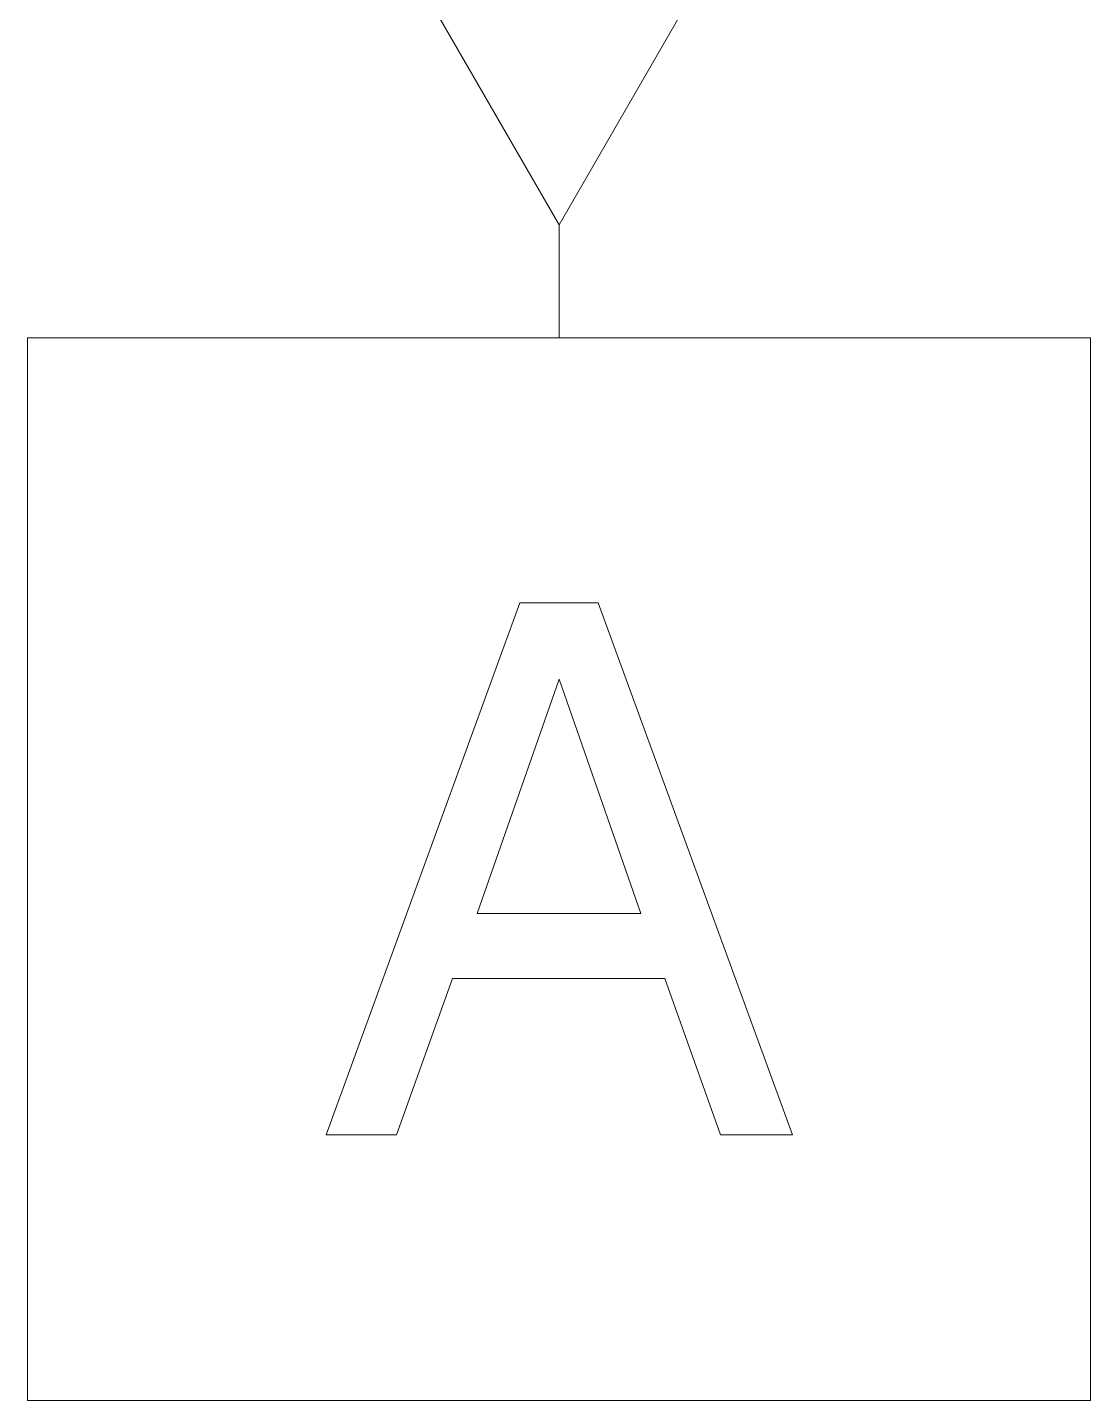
# Model space of a CAD drawing. Extents: x 0 to 210, y 0 to 297.
# Drawn here: x 68.46 to 75.46, y 94.71 to 103.76 of the extents above; entities that cross this region are included whole.
import ezdxf

# ---------------------------------------------------------------- set-up
doc = ezdxf.new("R2010")
doc.units = 0

msp = doc.modelspace()

# ---------------------------------------------------------------- linework, layer by layer
at = {"color": 7, "lineweight": 13, "ltscale": 0.018627}
msp.add_line((71.957947, 102.456352), (71.957947, 101.711288), dxfattribs=at)
at = {"color": 7, "lineweight": 13}
for points in [[(70.457947, 105.054428), (71.957947, 102.456352), (73.457947, 105.054428)], [(68.457947, 101.711288), (68.457947, 94.711288), (75.457947, 94.711288), (75.457947, 101.711288)], [(70.424805, 96.461288), (70.888779, 96.461288), (71.256935, 97.490105), (72.653915, 97.490105), (73.022064, 96.461288), (73.496132, 96.461288), (72.215149, 99.966331), (71.700745, 99.966331)], [(71.41832, 97.918777), (71.957947, 99.462006), (72.497574, 97.918777)]]:
    msp.add_lwpolyline(points, close=True, dxfattribs=at)

doc.saveas('drawing.dxf')
